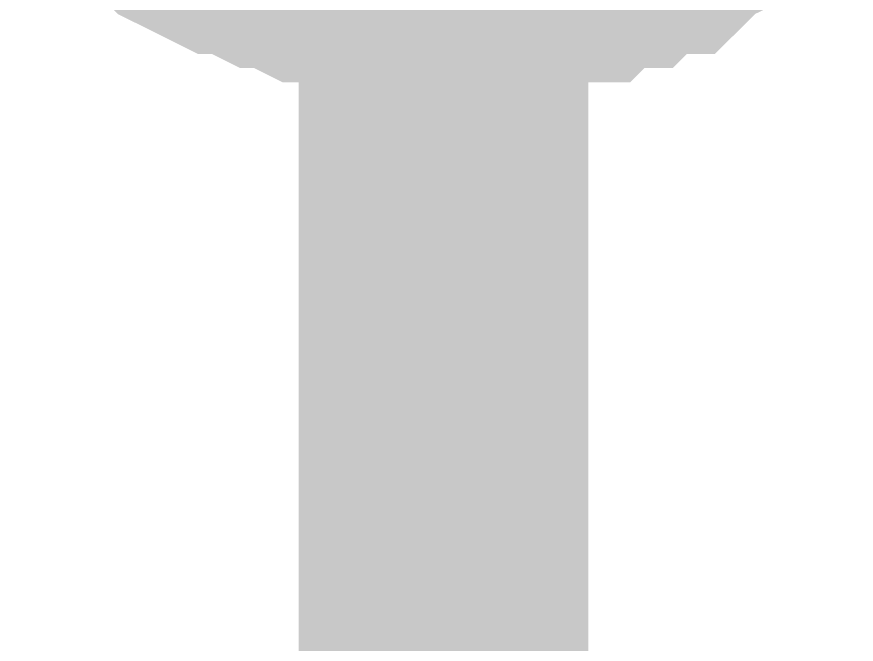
# Model space of a CAD drawing. Header units: inches. Extents: x 0 to 31.5, y 0 to 22.3.
# Drawn here: x 9.88436 to 9.91855, y 18.45173 to 18.47731 of the extents above; entities that cross this region are included whole.
import ezdxf

# ---------------------------------------------------------------- set-up
doc = ezdxf.new("R2010")
doc.units = ezdxf.units.IN
doc.header["$MEASUREMENT"] = 0
doc.layers.add('Sheet', color=255, linetype='Continuous')

msp = doc.modelspace()

# ---------------------------------------------------------------- linework, layer by layer
at = {"layer": 'Sheet'}
for points in [[(9.901739, 18.299645, 0.0118, 0.0118, 0), (9.901739, 18.49949, 0.0118, 0.0118, 0)], [(9.901739, 18.479965, 0.0118, 0.0118, 0), (9.900591, 18.479965, 0.0118, 0.0118, 0), (9.899442, 18.479965, 0.0118, 0.0118, 0), (9.898868, 18.479965, 0.0118, 0.0118, 0), (9.89772, 18.480539, 0.0118, 0.0118, 0), (9.896572, 18.480539, 0.0118, 0.0118, 0), (9.895423, 18.481114, 0.0118, 0.0118, 0), (9.894849, 18.481114, 0.0118, 0.0118, 0), (9.893701, 18.481688, 0.0118, 0.0118, 0), (9.893127, 18.481688, 0.0118, 0.0118, 0), (9.891978, 18.482262, 0.0118, 0.0118, 0), (9.891404, 18.482836, 0.0118, 0.0118, 0), (9.890256, 18.483411, 0.0118, 0.0118, 0)], [(9.901739, 18.479965, 0.0118, 0.0118, 0), (9.900591, 18.479965, 0.0118, 0.0118, 0), (9.899442, 18.479965, 0.0118, 0.0118, 0), (9.898868, 18.479965, 0.0118, 0.0118, 0), (9.89772, 18.480539, 0.0118, 0.0118, 0), (9.896572, 18.480539, 0.0118, 0.0118, 0), (9.895423, 18.481114, 0.0118, 0.0118, 0), (9.894849, 18.481114, 0.0118, 0.0118, 0), (9.893701, 18.481688, 0.0118, 0.0118, 0), (9.893127, 18.481688, 0.0118, 0.0118, 0), (9.891978, 18.482262, 0.0118, 0.0118, 0), (9.891404, 18.482836, 0.0118, 0.0118, 0), (9.890256, 18.483411, 0.0118, 0.0118, 0)], [(9.901739, 18.479965, 0.0118, 0.0118, 0), (9.900591, 18.479965, 0.0118, 0.0118, 0), (9.899442, 18.479965, 0.0118, 0.0118, 0), (9.898868, 18.479965, 0.0118, 0.0118, 0), (9.89772, 18.480539, 0.0118, 0.0118, 0), (9.896572, 18.480539, 0.0118, 0.0118, 0), (9.895423, 18.481114, 0.0118, 0.0118, 0), (9.894849, 18.481114, 0.0118, 0.0118, 0), (9.893701, 18.481688, 0.0118, 0.0118, 0), (9.893127, 18.481688, 0.0118, 0.0118, 0), (9.891978, 18.482262, 0.0118, 0.0118, 0), (9.891404, 18.482836, 0.0118, 0.0118, 0), (9.890256, 18.483411, 0.0118, 0.0118, 0)], [(9.901739, 18.479965, 0.0118, 0.0118, 0), (9.900591, 18.479965, 0.0118, 0.0118, 0), (9.899442, 18.479965, 0.0118, 0.0118, 0), (9.898868, 18.479965, 0.0118, 0.0118, 0), (9.89772, 18.480539, 0.0118, 0.0118, 0), (9.896572, 18.480539, 0.0118, 0.0118, 0), (9.895423, 18.481114, 0.0118, 0.0118, 0), (9.894849, 18.481114, 0.0118, 0.0118, 0), (9.893701, 18.481688, 0.0118, 0.0118, 0), (9.893127, 18.481688, 0.0118, 0.0118, 0), (9.891978, 18.482262, 0.0118, 0.0118, 0), (9.891404, 18.482836, 0.0118, 0.0118, 0), (9.890256, 18.483411, 0.0118, 0.0118, 0)], [(9.912648, 18.483411, 0.0118, 0.0118, 0), (9.912073, 18.482836, 0.0118, 0.0118, 0), (9.910925, 18.482262, 0.0118, 0.0118, 0), (9.910351, 18.481688, 0.0118, 0.0118, 0), (9.909203, 18.481688, 0.0118, 0.0118, 0), (9.908629, 18.481114, 0.0118, 0.0118, 0), (9.90748, 18.481114, 0.0118, 0.0118, 0), (9.906906, 18.480539, 0.0118, 0.0118, 0), (9.905758, 18.480539, 0.0118, 0.0118, 0), (9.90461, 18.479965, 0.0118, 0.0118, 0), (9.904035, 18.479965, 0.0118, 0.0118, 0), (9.902887, 18.479965, 0.0118, 0.0118, 0), (9.901739, 18.479965, 0.0118, 0.0118, 0)], [(9.912648, 18.483411, 0.0118, 0.0118, 0), (9.912073, 18.482836, 0.0118, 0.0118, 0), (9.910925, 18.482262, 0.0118, 0.0118, 0), (9.910351, 18.481688, 0.0118, 0.0118, 0), (9.909203, 18.481688, 0.0118, 0.0118, 0), (9.908629, 18.481114, 0.0118, 0.0118, 0), (9.90748, 18.481114, 0.0118, 0.0118, 0), (9.906906, 18.480539, 0.0118, 0.0118, 0), (9.905758, 18.480539, 0.0118, 0.0118, 0), (9.90461, 18.479965, 0.0118, 0.0118, 0), (9.904035, 18.479965, 0.0118, 0.0118, 0), (9.902887, 18.479965, 0.0118, 0.0118, 0), (9.901739, 18.479965, 0.0118, 0.0118, 0)], [(9.912648, 18.483411, 0.0118, 0.0118, 0), (9.912073, 18.482836, 0.0118, 0.0118, 0), (9.910925, 18.482262, 0.0118, 0.0118, 0), (9.910351, 18.481688, 0.0118, 0.0118, 0), (9.909203, 18.481688, 0.0118, 0.0118, 0), (9.908629, 18.481114, 0.0118, 0.0118, 0), (9.90748, 18.481114, 0.0118, 0.0118, 0), (9.906906, 18.480539, 0.0118, 0.0118, 0), (9.905758, 18.480539, 0.0118, 0.0118, 0), (9.90461, 18.479965, 0.0118, 0.0118, 0), (9.904035, 18.479965, 0.0118, 0.0118, 0), (9.902887, 18.479965, 0.0118, 0.0118, 0), (9.901739, 18.479965, 0.0118, 0.0118, 0)], [(9.912648, 18.483411, 0.0118, 0.0118, 0), (9.912073, 18.482836, 0.0118, 0.0118, 0), (9.910925, 18.482262, 0.0118, 0.0118, 0), (9.910351, 18.481688, 0.0118, 0.0118, 0), (9.909203, 18.481688, 0.0118, 0.0118, 0), (9.908629, 18.481114, 0.0118, 0.0118, 0), (9.90748, 18.481114, 0.0118, 0.0118, 0), (9.906906, 18.480539, 0.0118, 0.0118, 0), (9.905758, 18.480539, 0.0118, 0.0118, 0), (9.90461, 18.479965, 0.0118, 0.0118, 0), (9.904035, 18.479965, 0.0118, 0.0118, 0), (9.902887, 18.479965, 0.0118, 0.0118, 0), (9.901739, 18.479965, 0.0118, 0.0118, 0)]]:
    msp.add_lwpolyline(points, format="xyseb", dxfattribs=at)

doc.saveas('drawing.dxf')
